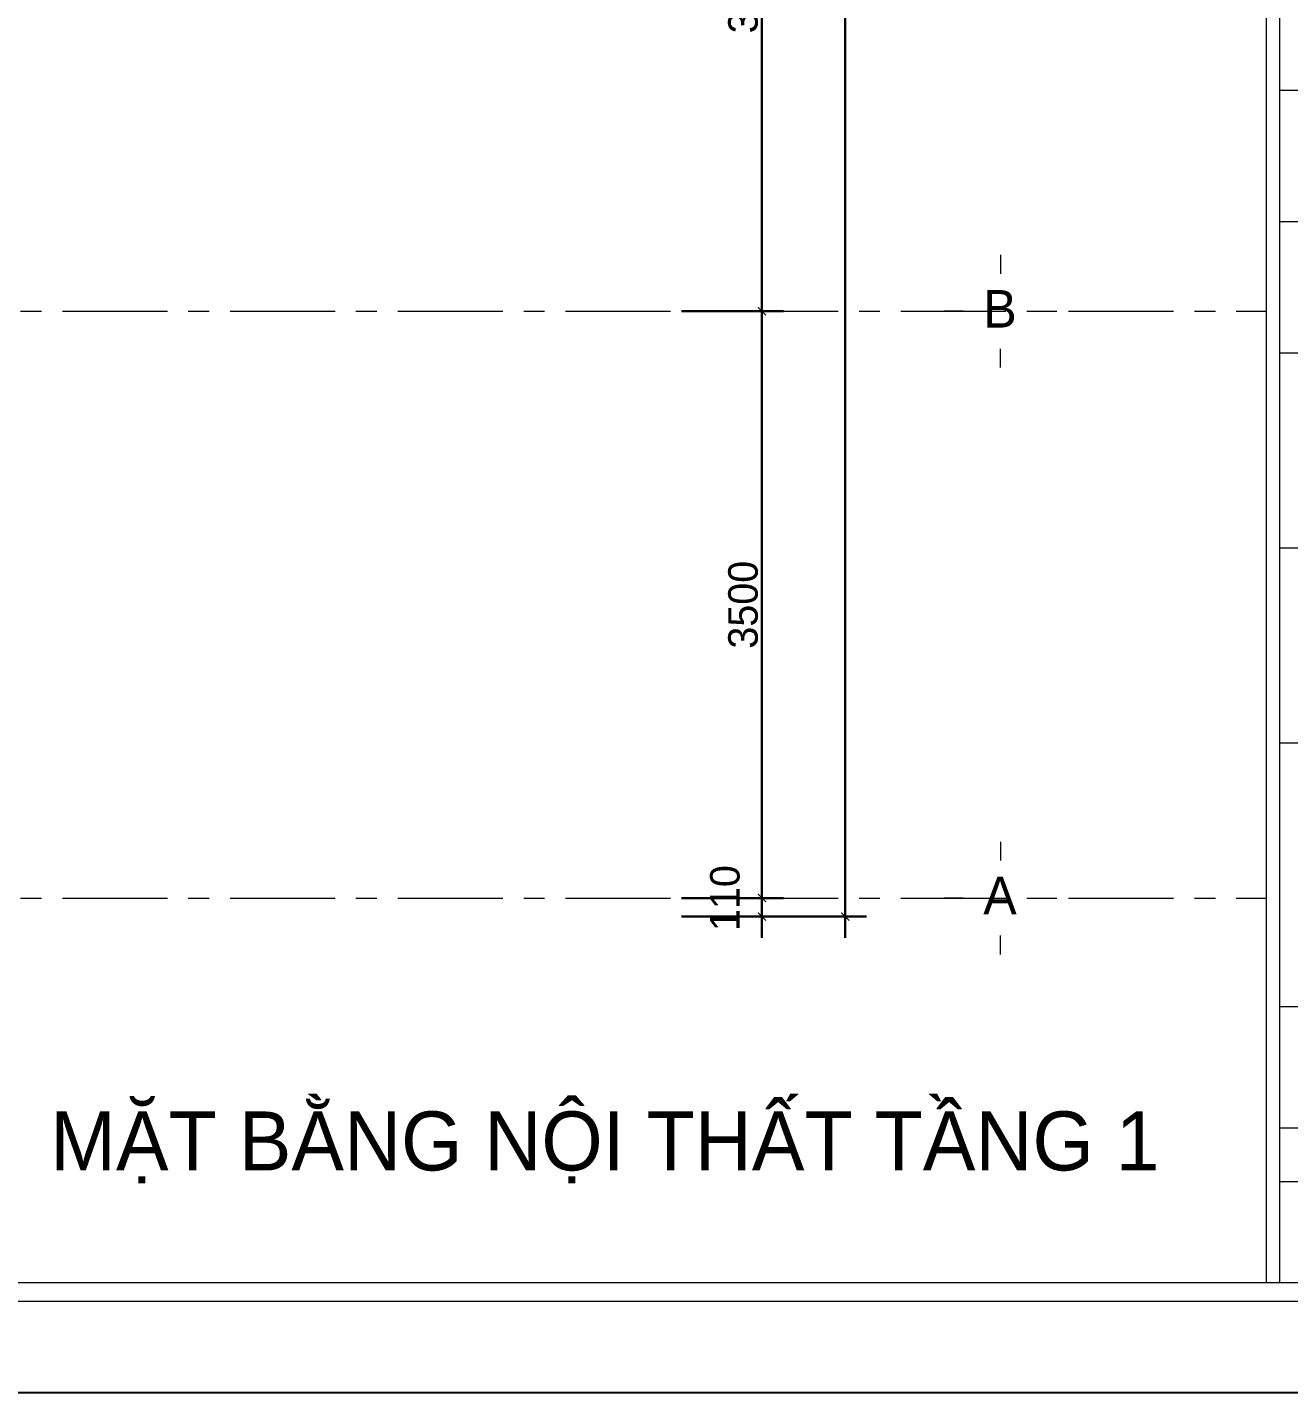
# Model space of a CAD drawing. Header units: millimetres. Extents: x 1832547 to 2001569, y -558009 to -417808.
# Drawn here: x 1898746 to 1906269, y -484525 to -476381 of the extents above; entities that cross this region are included whole.
import ezdxf
from ezdxf.enums import TextEntityAlignment as Align

# ---------------------------------------------------------------- set-up
doc = ezdxf.new("R2010")
doc.units = ezdxf.units.MM
doc.header["$MEASUREMENT"] = 0
doc.linetypes.add('CENTER', pattern=[2, 1.25, -0.25, 0.25, -0.25])
doc.layers.get('0').update_dxf_attribs({"linetype": 'CONTINUOUS'})
doc.layers.get('DEFPOINTS').update_dxf_attribs({"linetype": 'CONTINUOUS'})
for name, color, linetype, lineweight in [('AUDIT_I_160126172308-0', 7, 'CONTINUOUS', 5), ('CA. TUONG', 30, 'CONTINUOUS', 30), ('CA.dim 08', 8, 'CONTINUOUS', 13), ('CA.thay 145', 145, 'CONTINUOUS', 18), ('CA.tim 67', 67, 'CENTER', 9), ('CA.vat lieu 08', 8, 'CONTINUOUS', 5)]:
    doc.layers.add(name, color=color, linetype=linetype, lineweight=lineweight)
doc.styles.add('CA.JSC1', font='Vhavan.ttf', dxfattribs={"width": 0.8})
doc.styles.get("Standard").update_dxf_attribs({"font": 'roman.shx'})
doc.dimstyles.new('CA 80', dxfattribs={"dimscale": 0.8, "dimtxt": 220, "dimasz": 60, "dimexe": 160, "dimexo": 0, "dimgap": 30, "dimtad": 1, "dimdec": 0, "dimrnd": 5, "dimzin": 0, "dimdsep": 46, "dimtxsty": 'Standard', "dimblk": 'ARCHTICK', "dimcen": 0.09, "dimdle": 160, "dimclrd": 256, "dimclre": 256, "dimclrt": 255, "dimadec": 0, "dimazin": 0, "dimtfac": 1, "dimtdec": 0, "dimtix": 1, "dimtmove": 2, "dimatfit": 3, "dimldrblk": 'DOT', "dimfxl": 600, "dimfxlon": 1, "dimtolj": 1, "dimtzin": 0, "dimarcsym": 0})

# ---------------------------------------------------------------- blocks, each defined once
blk = doc.blocks.new('A$C2d76a15f')
at = {"linetype": 'Continuous', "lineweight": 18, "ltscale": 100}
for p, q in [((24676.8, 545.7), (24676.8, 19219.6)), ((24743.3, 545.7), (24743.3, 19219.6))]:
    blk.add_line(p, q, dxfattribs=at)
for p, q in [((24743.3, 6443.4), (27405.3, 6443.4)), ((24743.3, 5793.8), (26405.4, 5793.8)), ((24743.3, 5144.3), (27405.3, 5144.3)), ((24743.3, 4179.3), (27405.3, 4179.3)), ((24743.3, 3214.3), (27405.3, 3214.3)), ((24743.3, 1910), (27405.3, 1910)), ((24743.3, 1311), (27405.3, 1311)), ((24743.3, 1044.8), (27405.3, 1044.8)), ((1305.6, 545.7), (27405.3, 545.7))]:
    blk.add_line(p, q)
at = {"color": 4, "linetype": 'Continuous', "lineweight": 18}
blk.add_line((1212.4, 452.5), (27498.5, 452.5), dxfattribs=at)
at = {"layer": 'DEFPOINTS', "ltscale": 600}
blk.add_line((27951, 0), (0, 0), dxfattribs=at)
blk = doc.blocks.new('_ArchTick')
at = {"color": 1, "linetype": 'ByBlock', "const_width": 0.15}
blk.add_lwpolyline([(-0.5, -0.5), (0.5, 0.5)], dxfattribs=at)
blk = doc.blocks.new('*D784')
at = {"layer": 'CA.dim 08', "lineweight": -2, "transparency": 16777216}
for p, q in [((1903127.3, -481702.7), (1903127.3, -477946.7)), ((1902647.3, -478074.7), (1903255.3, -478074.7)), ((1902647.3, -481574.7), (1903255.3, -481574.7))]:
    blk.add_line(p, q, dxfattribs=at)
at = {"layer": 'DEFPOINTS', "color": 0, "transparency": 16777216}
for p in [(1902534.1, -478074.7), (1903127.3, -478074.7), (1902534.1, -481574.7)]:
    blk.add_point(p, dxfattribs=at)
at = {"layer": 'CA.dim 08', "lineweight": -2, "transparency": 16777216, "xscale": 48, "yscale": 48, "zscale": 48}
for p, rotation in [((1903127.3, -478074.7), 90), ((1903127.3, -481574.7), 270)]:
    blk.add_blockref('_ArchTick', p, dxfattribs=dict(at, rotation=rotation))
at = {"layer": 'CA.dim 08', "color": 255, "transparency": 16777216, "insert": (1903015.3, -479824.7), "char_height": 176, "attachment_point": 5, "rotation": 90}
blk.add_mtext('\\A1;3500', dxfattribs=at)
blk = doc.blocks.new('_DOT')
at = {"color": 1, "linetype": 'ByBlock'}
blk.add_line((-0.5, 0), (-1, 0), dxfattribs=at)
at = {"color": 1, "linetype": 'ByBlock', "const_width": 0.5}
blk.add_lwpolyline([(-0.25, 0, 1), (0.25, 0, 1)], format="xyb", close=True, dxfattribs=at)
blk = doc.blocks.new('*D785')
at = {"layer": 'CA.dim 08', "lineweight": -2, "transparency": 16777216}
for p, q in [((1903127.3, -478202.7), (1903127.3, -474106.7)), ((1902647.3, -474234.7), (1903255.3, -474234.7)), ((1902647.3, -478074.7), (1903255.3, -478074.7))]:
    blk.add_line(p, q, dxfattribs=at)
at = {"layer": 'DEFPOINTS', "color": 0, "transparency": 16777216}
for p in [(1902534.1, -474234.7), (1903127.3, -474234.7), (1902534.1, -478074.7)]:
    blk.add_point(p, dxfattribs=at)
at = {"layer": 'CA.dim 08', "lineweight": -2, "transparency": 16777216, "xscale": 48, "yscale": 48, "zscale": 48}
for p, rotation in [((1903127.3, -474234.7), 90), ((1903127.3, -478074.7), 270)]:
    blk.add_blockref('_ArchTick', p, dxfattribs=dict(at, rotation=rotation))
at = {"layer": 'CA.dim 08', "color": 255, "transparency": 16777216, "insert": (1903015.3, -476154.7), "char_height": 176, "attachment_point": 5, "rotation": 90}
blk.add_mtext('\\A1;3840', dxfattribs=at)
blk = doc.blocks.new('*D790')
at = {"layer": 'CA.dim 08', "lineweight": -2, "transparency": 16777216}
for p, q in [((1903623.8, -481812.7), (1903623.8, -465856.7)), ((1903143.8, -465984.7), (1903751.8, -465984.7)), ((1903143.8, -481684.7), (1903751.8, -481684.7))]:
    blk.add_line(p, q, dxfattribs=at)
at = {"layer": 'DEFPOINTS', "color": 0, "transparency": 16777216}
for p in [(1902534.1, -465984.7), (1903623.8, -465984.7), (1902534.1, -481684.7)]:
    blk.add_point(p, dxfattribs=at)
at = {"layer": 'CA.dim 08', "lineweight": -2, "transparency": 16777216, "xscale": 48, "yscale": 48, "zscale": 48}
for p, rotation in [((1903623.8, -465984.7), 90), ((1903623.8, -481684.7), 270)]:
    blk.add_blockref('_ArchTick', p, dxfattribs=dict(at, rotation=rotation))
at = {"layer": 'CA.dim 08', "color": 255, "transparency": 16777216, "insert": (1903511.8, -473834.7), "char_height": 176, "attachment_point": 5, "rotation": 90}
blk.add_mtext('\\A1;15700', dxfattribs=at)
blk = doc.blocks.new('*D793')
at = {"layer": 'CA.dim 08', "lineweight": -2, "transparency": 16777216}
for p, q in [((1903127.3, -481446.7), (1903127.3, -481812.7)), ((1902647.3, -481574.7), (1903255.3, -481574.7)), ((1902647.3, -481684.7), (1903255.3, -481684.7))]:
    blk.add_line(p, q, dxfattribs=at)
at = {"layer": 'DEFPOINTS', "color": 0, "transparency": 16777216}
for p in [(1902534.1, -481574.7), (1902534.1, -481684.7), (1903127.3, -481684.7)]:
    blk.add_point(p, dxfattribs=at)
at = {"layer": 'CA.dim 08', "lineweight": -2, "transparency": 16777216, "xscale": 48, "yscale": 48, "zscale": 48}
for p, rotation in [((1903127.3, -481574.7), 90), ((1903127.3, -481684.7), 270)]:
    blk.add_blockref('_ArchTick', p, dxfattribs=dict(at, rotation=rotation))
at = {"layer": 'CA.dim 08', "color": 255, "transparency": 16777216, "insert": (1902907.3, -481574.7), "char_height": 176, "attachment_point": 5, "rotation": 90}
blk.add_mtext('\\A1;110', dxfattribs=at)
blk = doc.blocks.new('FDBNDFJKBNFJKDNBFD')
at = {"layer": 'CA.vat lieu 08'}
for p, q in [((664804.5, -453296.5), (664804.5, -453401.5)), ((664594.5, -453611.5), (664489.5, -453611.5)), ((665014.5, -453611.5), (665119.5, -453611.5)), ((664804.5, -453926.5), (664804.5, -453821.5))]:
    blk.add_line(p, q, dxfattribs=at)
blk = doc.blocks.new('ƯT5T45')
at = {"layer": 'CA.tim 67', "ltscale": 500}
for p, q in [((1877956.3, -478074.7), (1906135.3, -478074.7)), ((1877956.3, -481574.7), (1906135.3, -481574.7))]:
    blk.add_line(p, q, dxfattribs=at)
at = {"layer": 'CA.dim 08', "xscale": -1.066666666666667, "yscale": 1.066666666666667, "zscale": 1.066666666666667}
for p in [(2613675.5, 5777.6), (2613675.5, 2277.6)]:
    blk.add_blockref('FDBNDFJKBNFJKDNBFD', p, dxfattribs=at)
at = {"layer": 'AUDIT_I_160126172308-0', "style": 'CA.JSC1'}
for s, p in [('b', (1904547.1, -478059.6)), ('a', (1904547.1, -481559.6))]:
    blk.add_text(s, height=224, dxfattribs=at).set_placement(p, align=Align.MIDDLE)
at = {"layer": 'CA.dim 08'}
for base, p1, p2, picture, middle in [((1903623.8, -465984.7), (1902534.1, -481684.7), (1902534.1, -465984.7), '*D790', (1903511.8, -473834.7)), ((1903127.3, -474234.7), (1902534.1, -478074.7), (1902534.1, -474234.7), '*D785', (1903015.3, -476154.7)), ((1903127.3, -478074.7), (1902534.1, -481574.7), (1902534.1, -478074.7), '*D784', (1903015.3, -479824.7))]:
    dim = blk.add_linear_dim(base=base, p1=p1, p2=p2, angle=90, dimstyle='CA 80', dxfattribs=at)
    dim.commit()
    dim.dimension.update_dxf_attribs({"geometry": picture, "text_midpoint": middle})
dim = blk.add_linear_dim(base=(1903127.3, -481684.7), p1=(1902534.1, -481574.7), p2=(1902534.1, -481684.7), angle=90, dimstyle='CA 80', dxfattribs=at)
dim.commit()
dim.dimension.update_dxf_attribs({"geometry": '*D793', "text_midpoint": (1902907.3, -481574.7), "dimtype": 160})

msp = doc.modelspace()

# ---------------------------------------------------------------- block references
at = {"layer": 'CA. TUONG'}
msp.add_blockref('ƯT5T45', (0, 0), dxfattribs=at)
at = {"layer": 'CA.thay 145', "xscale": 1.205715468216754, "yscale": 1.205715468216754, "zscale": 1.205715468216754}
msp.add_blockref('A$C2d76a15f', (1876382.2, -484525), dxfattribs=at)

# ---------------------------------------------------------------- texts
at = {"layer": 'AUDIT_I_160126172308-0', "style": 'CA.JSC1'}
msp.add_text('mÆt b»ng néi thÊt tÇng 1', height=352, dxfattribs=at).set_placement((1902191, -483199.3), align=Align.CENTER)

doc.saveas('drawing.dxf')
